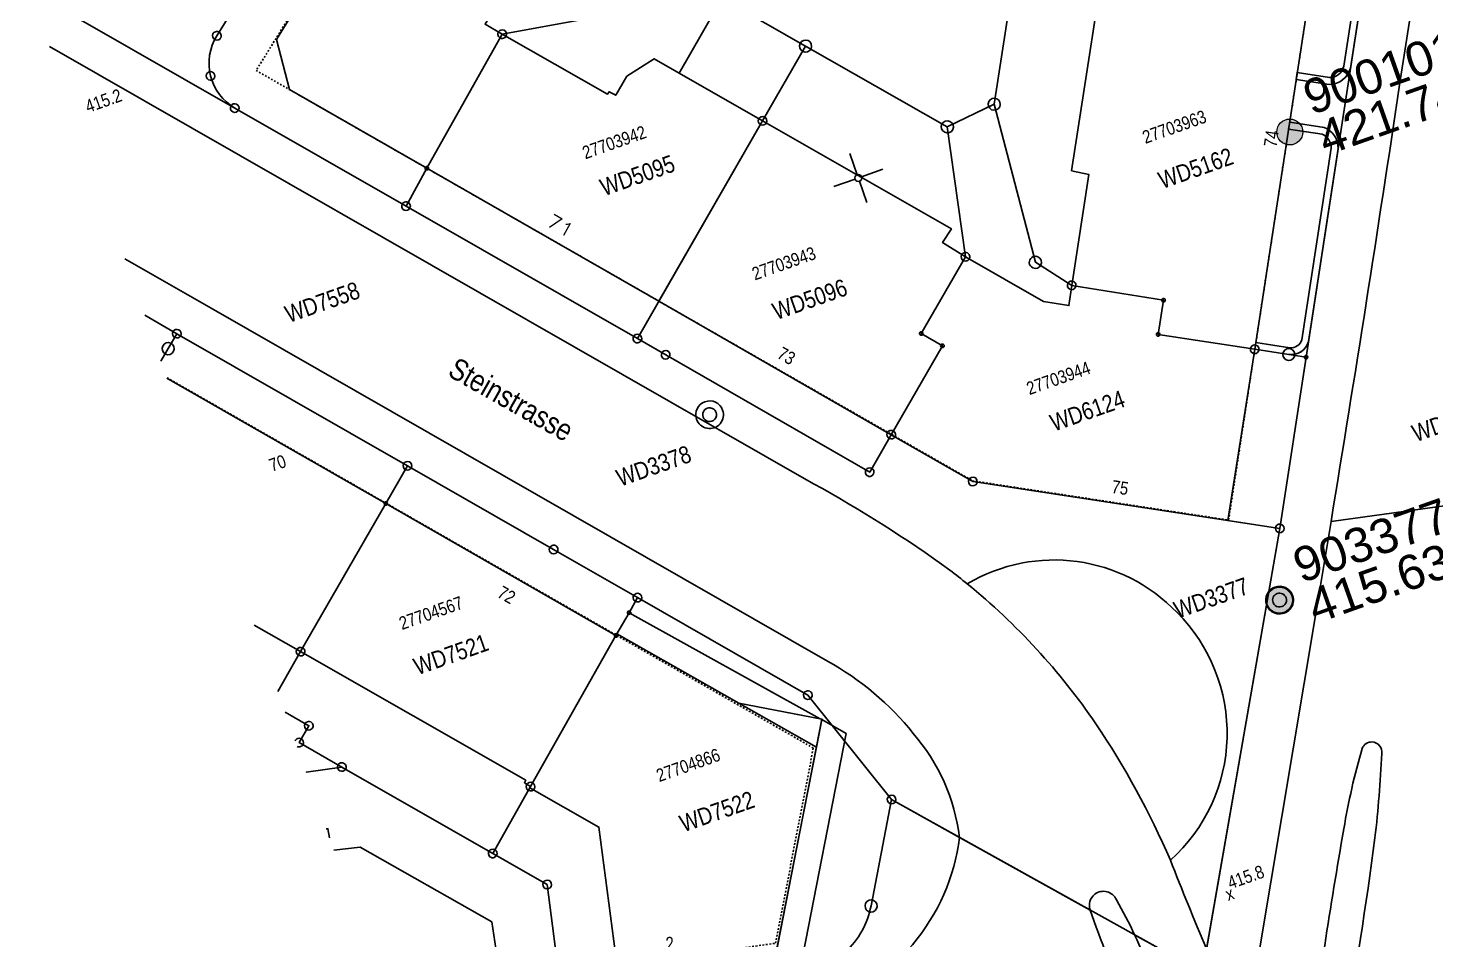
# Model space of a CAD drawing. Header units: metres. Extents: x 679883 to 680199, y 245373 to 245682.
# Drawn here: x 679898.9 to 679980.1, y 245498 to 245550.8 of the extents above; entities that cross this region are included whole.
import ezdxf
from ezdxf.enums import TextEntityAlignment as Align

# ---------------------------------------------------------------- set-up
doc = ezdxf.new("R2010")
doc.units = ezdxf.units.M
doc.linetypes.add('DASHDOT', pattern=[1, 0.5, -0.25, 0, -0.25])
for name, color, linetype in [('1 Projekt-EG', 7, 'Continuous'), ('2 Projekt-UG', 7, 'Continuous'), ('6 Referenzdaten', 7, 'Continuous'), ('7 Projekt-1.OG', 7, 'Continuous'), ('MASSE', 7, 'Continuous')]:
    doc.layers.add(name, color=color, linetype=linetype)
for name, color, linetype, lineweight in [('Fixpunkt', 5, 'Continuous', 0), ('Fixpunkt-Hoehe', 5, 'Continuous', 0), ('Fixpunkt-PNum', 5, 'Continuous', 0)]:
    doc.layers.add(name, color=color, linetype=linetype, lineweight=lineweight)
doc.styles.add('Arial Narrow', font='ARIALN.TTF')
doc.styles.add('simplex', font='simplex_.ttf')
doc.styles.get("Standard").update_dxf_attribs({"font": 'arial.ttf'})
doc.dimstyles.new('ELITE-DIM1', dxfattribs={"dimscale": 10, "dimtxt": 10, "dimasz": 0, "dimexe": 0.3, "dimexo": 56.829, "dimgap": 0.09, "dimtad": 1, "dimdec": 4, "dimdsep": 46, "dimtxsty": 'Arial Narrow', "dimtsz": 0.799999, "dimcen": 0, "dimclrd": 140, "dimclre": 140, "dimclrt": 140, "dimadec": 4, "dimazin": 2, "dimtfac": 1, "dimtdec": 4, "dimtmove": 0, "dimatfit": 3, "dimfxl": 1, "dimtolj": 1, "dimtzin": 0, "dimarcsym": 0})
doc.dimstyles.new('ELITE-DIM6', dxfattribs={"dimscale": 10, "dimtxt": 10, "dimasz": 0, "dimexe": 0.3, "dimexo": 51.83, "dimgap": 0.09, "dimtad": 1, "dimdec": 4, "dimdsep": 46, "dimtxsty": 'Arial Narrow', "dimtsz": 0.799999, "dimcen": 0, "dimclrd": 140, "dimclre": 140, "dimclrt": 140, "dimadec": 4, "dimazin": 2, "dimtfac": 1, "dimtdec": 4, "dimtmove": 0, "dimatfit": 3, "dimfxl": 1, "dimtolj": 1, "dimtzin": 0, "dimarcsym": 0})

# ---------------------------------------------------------------- blocks, each defined once
blk = doc.blocks.new('C990')
at = {"layer": 'Fixpunkt'}
h = blk.add_hatch(color=256, dxfattribs=at)
edge = h.paths.add_edge_path()
edge.add_arc((0, 0), 0.75, 0, 360)
blk.add_circle((0, 0), 0.75, dxfattribs=at)
blk = doc.blocks.new('B')
at = {"layer": '6 Referenzdaten', "color": 6, "linetype": 'Continuous'}
for points in [[(-5308.840244, -522.90208), (-6146.840244, 424.09792), (-6253.740244, 331.99792), (-5722.740244, -281.40208), (-5308.840244, -522.90208)], [(-5895.940244, -1842.70208), (-5194.740244, -654.60208), (-5301.740244, -530.90208), (-5384.840244, -671.70208), (-5973.440244, -1669.10208), (-6056.940244, -1810.50208), (-5895.940244, -1842.70208)]]:
    blk.add_lwpolyline(points, dxfattribs=at)
blk = doc.blocks.new('B-3')
at = {"layer": '6 Referenzdaten', "color": 4, "linetype": 'Continuous'}
for points in [[(-2880.140244, 1983.19792), (-2159.640244, 3325.59792), (-1841.340244, 3922.49792), (-2072.340244, 4052.39792), (-1824.840244, 4511.19792), (-1976.440244, 4727.19792), (-2312.140244, 5203.99792), (-3374.640244, 4349.19792), (-3459.240244, 4454.39792), (-4832.540244, 3271.79792), (-4470.040244, 2850.89792), (-3648.040244, 1897.29792), (-3722.640244, 1839.49792), (-3624.940244, 1717.79792), (-3285.940244, 1323.59792), (-3154.740244, 1251.89792), (-3100.740244, 1357.19792), (-2793.440244, 1930.09792), (-2880.140244, 1983.19792)], [(-4373.240244, 890.19792), (-5383.140244, 2067.09792), (-6392.740244, 3239.79792), (-6579.340244, 3073.09792), (-5572.740244, 1904.29792), (-5449.640244, 1760.99792), (-4562.940244, 727.49792), (-4373.240244, 890.19792)]]:
    blk.add_lwpolyline(points, dxfattribs=at)
blk.add_lwpolyline([(-812.940244, 2653.59792), (117.559756, 4388.79792, 0.138113), (153.259756, 4547.29792, 0.140528), (95.059756, 4702.49792), (-151.340244, 5052.19792, 0.41914), (-468.240244, 5064.79792), (-324.740244, 4855.69792, -0.265079), (-275.340244, 4304.89792), (-1077.040244, 2795.79792), (-2225.740244, 655.49792), (-2049.440244, 560.99792, 0.369529), (-1917.940244, 593.19792), (-812.940244, 2653.59792)], format="xyb", dxfattribs=at)
blk = doc.blocks.new('B-4')
at = {"layer": '6 Referenzdaten', "color": 4, "linetype": 'Continuous'}
blk.add_lwpolyline([(-8215.696148, 367.627169, -0.215344), (-8196.940244, 376.09792, -1), (-8196.940244, 326.09792, -0.215344), (-8215.696148, 334.56867)], format="xyb", dxfattribs=at)
blk = doc.blocks.new('B-5')
at = {"layer": '6 Referenzdaten', "color": 4, "attachment_point": 5, "style": 'Arial Narrow'}
for s, insert, char_height, width in [('WD5095', (-5257.340244, 2794.19792), 100, 464.1), ('WD7558', (-7221.240244, 2709.69792), 100, 464.1), ('WD5096', (-4556.440244, 1785.49792), 100, 464.1), ('WD5162', (-2198.040244, 1756.89792), 99.99995, 464.099768), ('WD6124', (-3256.840244, 641.59792), 100, 464.1), ('WD7521', (-7198.940244, 538.89792), 100, 464.1), ('WD8675', (-1302.540244, -113.60208), 100, 464.1), ('WD7522', (-6050.640244, -831.20208), 100, 464.1)]:
    blk.add_mtext(s, dxfattribs=dict(at, insert=insert, char_height=char_height, width=width))
blk = doc.blocks.new('B-6')
at = {"layer": '6 Referenzdaten', "color": 4, "insert": (-6378.894574, 1814.920718), "char_height": 124.99995, "width": 821.624671, "attachment_point": 5, "rotation": 311.040008, "style": 'Arial Narrow'}
blk.add_mtext('Steinstrasse', dxfattribs=at)
blk = doc.blocks.new('B-7')
at = {"layer": '6 Referenzdaten', "color": 4, "char_height": 100, "width": 464.1, "attachment_point": 7, "style": 'Arial Narrow'}
for s, insert in [('WD3378', (-5951.987303, 1126.614358)), ('WD3377', (-3165.187303, -668.985642))]:
    blk.add_mtext(s, dxfattribs=dict(at, insert=insert))
blk = doc.blocks.new('B-9')
at = {"layer": '6 Referenzdaten', "color": 4, "linetype": 'Continuous'}
for points in [[(3571.698086, 9759.471655), (3535.759756, 9689.29792), (3370.159756, 9378.89792), (2867.359756, 8438.79792), (2431.859756, 7627.59792), (1496.459756, 5885.29792, -0.260827), (1086.159756, 5620.49792), (117.559756, 4388.79792), (-812.940244, 2653.59792), (-1917.940244, 593.19792), (-1960.740244, 513.29792), (-2434.240244, -370.50208), (-3644.440244, -2523.50208, 0.000099)], [(-3351.840244, -2622.30208), (-2413.340244, -924.20208, 0.000879), (-2140.940244, -430.90208, 0.003724), (-924.540244, 1820.19792), (280.259756, 4053.19792, 0.114172)], [(280.259756, 4053.19792), (-924.540244, 1820.19792, -0.003724), (-2140.940244, -430.90208), (-940.340244, -677.90208, -0.018738)], [(-8215.696148, 5006.460093, 0.095567), (-8103.440244, 4971.59792, 0.195659), (-7887.340244, 5037.69792), (-6337.840244, 6281.59792), (-5073.040244, 7296.59792), (-4310.640244, 7907.39792), (-3157.640244, 8832.69792, 0.190751), (-3048.340244, 9024.19792, 0.191974), (-3099.440244, 9240.49792), (-2235.940244, 8011.69792, 0.207622), (-2439.740244, 8135.79792, 0.206093), (-2668.840244, 8073.59792), (-3585.540244, 7336.59792), (-4908.540244, 6272.79792), (-5731.240244, 5612.19792), (-7282.740244, 4367.19792, 0.203663), (-7394.840244, 4160.59792, 0.201476), (-7324.740244, 3938.59792), (-8215.696148, 4974.478764)], [(-8215.696148, 4632.505335), (-4891.840244, 772.29792, -0.031122), (-4314.740244, 37.99792, -0.009057), (-4245.940244, -70.80208, -0.34992), (-3157.140244, -632.00208, -0.431044), (-3671.140244, -1970.20208, 0.00814), (-3644.440244, -2523.50208), (-2434.240244, -370.50208), (-2701.840244, -227.30208), (-4018.340244, 477.19792), (-4373.240244, 890.19792), (-4562.940244, 727.49792), (-5449.640244, 1760.99792), (-5572.740244, 1904.29792), (-6579.340244, 3073.09792), (-7324.740244, 3938.59792), (-8215.696148, 4974.478764)], [(-8215.696148, 4632.505335), (-4891.840244, 772.29792, -0.031122), (-4314.740244, 37.99792, -0.009057), (-4245.940244, -70.80208, -0.072262), (-3814.840244, -1082.10208, -0.046287), (-3671.140244, -1970.20208, 0.00814), (-3644.440244, -2523.50208), (-3713.140244, -2645.60208), (-4010.040244, -2309.10208, 0.021117), (-4042.040244, -2082.30208, 0.485939), (-4149.140244, -2010.50208, 0.327277), (-4204.940244, -2088.20208), (-4777.240244, -1439.40208, 0.147896), (-4829.540244, -782.90208, 0.097544), (-5158.140244, -222.60208), (-7839.840244, 2891.89792), (-8215.696148, 3328.613166)], [(-8215.696148, 3328.613166), (-7839.840244, 2891.89792), (-5158.140244, -222.60208, -0.097544), (-4829.540244, -782.90208, -0.147896), (-4777.240244, -1439.40208), (-5075.040244, -1101.80208), (-5330.440244, -370.40208), (-6071.740244, 490.19792), (-6436.740244, 914.09792), (-7072.240244, 1653.09792), (-8075.840244, 2818.89792), (-8215.696148, 2981.471533)], [(-8215.696148, -1620.050645), (-6228.840244, -2022.50208, 0.094922), (-5676.740244, -2069.10208, 0.109146), (-5241.340244, -1934.20208, 0.146102), (-4777.240244, -1439.40208), (-5075.040244, -1101.80208), (-5392.440244, -1643.30208, -0.156494), (-5621.540244, -1845.50208, -0.155652), (-5924.140244, -1878.80208), (-7268.140244, -1604.80208), (-8215.696148, -1411.198544)], [(-8215.696148, -1620.050645), (-6228.840244, -2022.50208, 0.094922), (-5676.740244, -2069.10208, 0.109146), (-5241.340244, -1934.20208, 0.146102), (-4777.240244, -1439.40208), (-4204.940244, -2088.20208, 0.027359), (-4179.940244, -2651.10208, 0.022768), (-4156.440244, -2796.50208, 0.396839), (-4067.040244, -2851.40208, 0.3101), (-4005.140244, -2790.40208, 0.044256), (-4010.040244, -2309.10208), (-3713.140244, -2645.60208), (-4509.540244, -4042.30208), (-4606.540244, -2335.00208, 0.63113), (-4693.840244, -2291.20208, -0.206087), (-6007.440244, -2667.50208, -0.019894), (-6393.940244, -2599.00208), (-8215.696148, -2227.646127)], [(-3072.340244, -3279.10208, 0.012503), (-2511.840244, -2243.40208, 0.017201), (-2312.740244, -1796.40208, 0.438009), (-2342.040244, -1714.30208, 0.31262), (-2409.240244, -1730.10208, 0.029643), (-2664.040244, -2133.80208, 0.012741), (-3308.240244, -3342.20208, 0.02054), (-3452.340244, -3667.10208, 0.405369), (-3422.640244, -3737.40208, 0.385024), (-3348.640244, -3721.70208, 0.007395), (-3072.340244, -3279.10208)], [(-4005.140244, -2790.40208, 0.044256), (-4010.040244, -2309.10208, 0.021117), (-4042.040244, -2082.30208, 0.485939), (-4149.140244, -2010.50208, 0.327277), (-4204.940244, -2088.20208, 0.027359), (-4179.940244, -2651.10208, 0.022768), (-4156.440244, -2796.50208, 0.396839), (-4067.040244, -2851.40208, 0.3101), (-4005.140244, -2790.40208)]]:
    blk.add_lwpolyline(points, format="xyb", dxfattribs=at)
blk = doc.blocks.new('B-11')
at = {"layer": '6 Referenzdaten', "color": 6, "linetype": 'Continuous'}
blk.add_lwpolyline([(-3671.140244, -1970.20208, 0.431044), (-3157.140244, -632.00208, 0.34992), (-4245.940244, -70.80208, -0.072262), (-3814.840244, -1082.10208, -0.046287), (-3671.140244, -1970.20208)], format="xyb", dxfattribs=at)
blk = doc.blocks.new('B-12')
at = {"layer": '6 Referenzdaten', "color": 9, "linetype": 'Continuous'}
for points in [[(-5797.340244, 3913.79792), (-5722.940244, 3826.19792), (-5265.140244, 3295.59792), (-5250.640244, 3305.89792), (-5221.540244, 3274.19792), (-5124.240244, 3356.69792), (-4942.140244, 3399.09792), (-4832.540244, 3271.79792), (-3459.240244, 4454.39792)], [(-8215.696148, 2596.136493), (-7262.940244, 1489.39792), (-6262.340244, 324.49792), (-6253.740244, 331.99792), (-5722.740244, -281.40208), (-5300.040244, -528.00208), (-6062.540244, -1820.00208), (-6479.340244, -1567.80208), (-6894.540244, -1484.70208), (-6724.540244, -687.60208), (-7025.740244, -340.10208), (-7020.140244, -335.20208), (-7045.840244, -302.70208), (-7033.640244, -291.00208), (-8013.940244, 844.69792), (-8215.696148, 1079.081347)], [(-8215.696148, 544.78664), (-8111.940244, 424.29792), (-8196.940244, 351.09792), (-8011.840244, 135.79792), (-8215.696148, 177.023049), (-8011.840244, 135.79792), (-8196.940244, 351.09792), (-8111.940244, 424.29792), (-8215.696148, 544.78664)], [(-8215.696148, -172.368251), (-8206.140244, -174.40208), (-8215.696148, -226.854309)], [(-8215.696148, -302.014775), (-8066.540244, -336.20208), (-7492.740244, -998.40208), (-7558.840244, -1343.10208), (-8215.696148, -1208.26225)]]:
    blk.add_lwpolyline(points, dxfattribs=at)
for points in [[(-6965.040244, 4231.89792), (-5542.440244, 5380.09792), (-5668.140244, 5535.09792), (-5731.240244, 5612.19792), (-7282.740244, 4367.19792, 0.203663), (-7394.840244, 4160.59792, 0.201476), (-7324.740244, 3938.59792), (-6579.340244, 3073.09792), (-6392.740244, 3239.79792), (-6989.840244, 3934.69792), (-6965.040244, 4231.89792)], [(-8215.696148, 2981.471533), (-8075.840244, 2818.89792), (-7072.240244, 1653.09792), (-6436.740244, 914.09792), (-6071.740244, 490.19792), (-5330.440244, -370.40208), (-5075.040244, -1101.80208), (-5392.440244, -1643.30208, -0.156494), (-5621.540244, -1845.50208, -0.155652), (-5924.140244, -1878.80208), (-7268.140244, -1604.80208), (-8215.696148, -1411.198544)], [(-2434.240244, -370.50208), (-1960.740244, 513.29792), (-1917.940244, 593.19792, -0.369529), (-2049.440244, 560.99792), (-2225.740244, 655.49792), (-2701.840244, -227.30208), (-2434.240244, -370.50208)]]:
    blk.add_lwpolyline(points, format="xyb", dxfattribs=at)
blk = doc.blocks.new('B-14')
at = {"layer": '6 Referenzdaten', "color": 4, "style": 'simplex', "width": 1.117647}
blk.add_text('71', height=80, rotation=-48.959994, dxfattribs=at).set_placement((-5775.140244, 2667.79792), align=Align.MIDDLE_CENTER)
at = {"layer": '6 Referenzdaten', "color": 6, "attachment_point": 5, "style": 'Arial Narrow'}
for s, insert, char_height, width in [('27703942', (-5320.340244, 3019.49792), 75, 396.9), ('27703943', (-4628.740244, 2031.49792), 75, 396.9), ('27703963', (-2234.740244, 2023.89792), 74.99995, 396.899735), ('70', (-7776.340244, 1917.69792), 75, 99.225), ('27703944', (-3351.940244, 876.29792), 75, 396.9), ('27704567', (-7227.940244, 804.09792), 75, 396.9), ('27704866', (-6118.340244, -522.10208), 75, 396.9)]:
    blk.add_mtext(s, dxfattribs=dict(at, insert=insert, char_height=char_height, width=width))
for s, insert, char_height, width, rotation in [('74', (-1728.840244, 1773.29792), 74.99995, 99.224934, 62.01), ('73', (-4793.040244, 1522.09792), 74.99994, 99.224921, 311.040007), ('72', (-6780.540244, 757.29792), 74.99995, 99.224934, 311.040007), ('75', (-3226.840244, 159.59792), 74.99999, 99.224987, 332.010007), ('2', (-6561.440244, -1459.50208), 74.99999, 49.612493, 348.030007)]:
    blk.add_mtext(s, dxfattribs=dict(at, insert=insert, char_height=char_height, width=width, rotation=rotation))
blk = doc.blocks.new('B-17')
at = {"layer": '6 Referenzdaten', "color": 6, "linetype": 'Continuous'}
for points in [[(-1160.440244, 2005.69792), (-812.940244, 2653.59792), (-565.440244, 3115.19792, 0.356775), (-613.640244, 3260.99792), (-699.540244, 3306.69792), (-777.640244, 3159.79792), (-860.340244, 3203.69792), (-879.140244, 3168.39792), (-761.040244, 3105.69792), (-683.040244, 3252.59792), (-633.940244, 3226.49792, -0.414161), (-610.740244, 3113.89792), (-1193.540244, 2027.99792, -0.332739), (-1292.840244, 1993.59792), (-1459.540244, 2083.09792), (-1478.440244, 2047.89792), (-1308.540244, 1956.69792, 0.341557), (-1160.440244, 2005.69792)], [(-1917.740244, 593.39792), (-1383.240244, 1590.09792, 0.324743), (-1419.640244, 1732.39792), (-1596.740244, 1827.39792), (-1615.640244, 1792.19792), (-1442.740244, 1699.49792, -0.315869), (-1420.440244, 1604.89792), (-1950.340244, 616.59792, -0.367343), (-2030.540244, 596.29792), (-2206.840244, 690.79792), (-2225.740244, 655.49792), (-2049.440244, 560.99792, 0.370869), (-1917.740244, 593.39792)]]:
    blk.add_lwpolyline(points, format="xyb", dxfattribs=at)
blk = doc.blocks.new('B-23')
at = {"layer": '6 Referenzdaten', "color": 6, "linetype": 'Continuous'}
blk.add_lwpolyline([(-5384.840244, -671.70208), (-5722.740244, -281.40208)], dxfattribs=at)
blk = doc.blocks.new('B-24')
at = {"layer": '6 Referenzdaten', "color": 6, "linetype": 'Continuous'}
for points in [[(3571.698086, 9759.471655), (3535.759756, 9689.29792), (3370.159756, 9378.89792), (2867.359756, 8438.79792), (2431.859756, 7627.59792), (1496.459756, 5885.29792, -0.260827), (1086.159756, 5620.49792), (117.559756, 4388.79792), (-812.940244, 2653.59792), (-1960.740244, 513.29792), (-2434.240244, -370.50208), (-3713.140244, -2645.60208)], [(-8215.696148, 5006.460093, 0.095567), (-8103.440244, 4971.59792, 0.195659), (-7887.340244, 5037.69792), (-6337.840244, 6281.59792), (-5073.040244, 7296.59792), (-4310.640244, 7907.39792), (-3157.640244, 8832.69792, 0.190751), (-3048.340244, 9024.19792, 0.191974), (-3099.440244, 9240.49792), (-2235.940244, 8011.69792, 0.207622), (-2439.740244, 8135.79792, 0.206093), (-2668.840244, 8073.59792), (-3585.540244, 7336.59792), (-4908.540244, 6272.79792), (-5731.240244, 5612.19792), (-7282.740244, 4367.19792, 0.203663), (-7394.840244, 4160.59792, 0.202279), (-7324.740244, 3938.59792), (-8215.696148, 4974.478764)], [(-4566.740244, 4240.59792), (-4848.640244, 4581.59792), (-4876.240244, 4559.19792), (-5668.140244, 5535.09792), (-5731.240244, 5612.19792), (-7282.740244, 4367.19792, 0.203663), (-7394.840244, 4160.59792, 0.202279), (-7324.740244, 3938.59792), (-6579.340244, 3073.09792), (-6392.740244, 3239.79792), (-5722.940244, 3826.19792), (-5095.540244, 3726.09792), (-4783.040244, 3979.49792), (-4521.040244, 4191.19792), (-4566.740244, 4240.59792)], [(-5075.040244, -1101.80208), (-5330.440244, -370.40208), (-6071.740244, 490.19792), (-6146.840244, 424.09792), (-6262.340244, 324.49792), (-7020.140244, -335.20208), (-7354.940244, -627.00208), (-7118.040244, -901.60208), (-7247.540244, -1506.50208), (-7268.140244, -1604.80208), (-5924.140244, -1878.80208, 0.155652), (-5621.540244, -1845.50208, 0.156494), (-5392.440244, -1643.30208), (-5075.040244, -1101.80208)], [(-8215.696148, -1411.198544), (-7268.140244, -1604.80208), (-5924.140244, -1878.80208, 0.155652), (-5621.540244, -1845.50208, 0.156494), (-5392.440244, -1643.30208), (-5075.040244, -1101.80208), (-3713.140244, -2645.60208), (-4948.440244, -4812.10208), (-5328.940244, -3020.40208), (-6989.840244, -2681.90208), (-8215.696148, -2432.045601)]]:
    blk.add_lwpolyline(points, format="xyb", dxfattribs=at)
for points in [[(-2601.040244, 3563.29792), (-1976.440244, 4727.19792), (-2572.440244, 5573.79792), (-2936.440244, 5638.69792), (-3832.240244, 4917.99792), (-3788.440244, 4862.59792), (-4566.740244, 4240.59792), (-4521.040244, 4191.19792), (-4783.040244, 3979.49792), (-4090.640244, 3176.29792), (-3473.440244, 2461.99792), (-3173.940244, 2495.19792), (-2601.040244, 3563.29792)], [(-8215.696148, 2981.471533), (-8075.840244, 2818.89792), (-7072.240244, 1653.09792), (-6436.740244, 914.09792), (-6071.740244, 490.19792), (-5330.440244, -370.40208), (-5075.040244, -1101.80208), (-3713.140244, -2645.60208), (-2434.240244, -370.50208), (-4018.340244, 477.19792), (-4373.240244, 890.19792), (-4562.940244, 727.49792), (-5449.640244, 1760.99792), (-5572.740244, 1904.29792), (-6579.340244, 3073.09792), (-7324.740244, 3938.59792), (-8215.696148, 4974.478764)], [(-4470.040244, 2850.89792), (-4090.640244, 3176.29792), (-4783.040244, 3979.49792), (-5095.540244, 3726.09792), (-5722.940244, 3826.19792), (-6392.740244, 3239.79792), (-6579.340244, 3073.09792), (-5572.740244, 1904.29792), (-4470.040244, 2850.89792)], [(-1960.740244, 513.29792), (-812.940244, 2653.59792), (-900.640244, 2701.29792), (-1077.040244, 2795.79792), (-1557.740244, 3055.09792), (-1579.140244, 3013.79792), (-2159.640244, 3325.59792), (-2601.040244, 3563.29792), (-3173.940244, 2495.19792), (-3254.540244, 1552.99792), (-3100.740244, 1357.19792), (-2628.140244, 1098.89792), (-2723.640244, 922.49792), (-2225.740244, 655.49792), (-2049.440244, 560.99792), (-1960.740244, 513.29792)], [(-3624.940244, 1717.79792), (-3473.440244, 2461.99792), (-4090.640244, 3176.29792), (-4470.040244, 2850.89792), (-5572.740244, 1904.29792), (-5449.640244, 1760.99792), (-4562.940244, 727.49792), (-4373.240244, 890.19792), (-3922.740244, 1276.59792), (-4014.240244, 1384.29792), (-3624.940244, 1717.79792)], [(-8215.696148, 2698.98773), (-8151.940244, 2753.89792), (-8075.840244, 2818.89792), (-8215.696148, 2981.471533)], [(-8215.696148, 671.971094), (-8013.940244, 844.69792), (-7262.940244, 1489.39792), (-7072.240244, 1653.09792), (-8075.840244, 2818.89792), (-8151.940244, 2753.89792), (-8215.696148, 2698.98773)], [(-2723.640244, 922.49792), (-2628.140244, 1098.89792), (-3100.740244, 1357.19792), (-3254.540244, 1552.99792), (-3173.940244, 2495.19792), (-3473.440244, 2461.99792), (-3624.940244, 1717.79792), (-4014.240244, 1384.29792), (-3922.740244, 1276.59792), (-4373.240244, 890.19792), (-4018.340244, 477.19792), (-2434.240244, -370.50208), (-1960.740244, 513.29792), (-2049.440244, 560.99792), (-2225.740244, 655.49792), (-2723.640244, 922.49792)], [(-8215.696148, 544.78664), (-8111.940244, 424.29792), (-8196.940244, 351.09792), (-8011.840244, 135.79792), (-7354.940244, -627.00208), (-7020.140244, -335.20208), (-6262.340244, 324.49792), (-6146.840244, 424.09792), (-6071.740244, 490.19792), (-6436.740244, 914.09792), (-7072.240244, 1653.09792), (-7262.940244, 1489.39792), (-8013.940244, 844.69792), (-8215.696148, 671.971094)], [(-8215.696148, 177.023049), (-8011.840244, 135.79792), (-8196.940244, 351.09792), (-8111.940244, 424.29792), (-8215.696148, 544.78664)], [(-8215.696148, -1411.198544), (-7268.140244, -1604.80208), (-7247.540244, -1506.50208), (-7118.040244, -901.60208), (-7354.940244, -627.00208), (-8011.840244, 135.79792), (-8215.696148, 177.023049)]]:
    blk.add_lwpolyline(points, dxfattribs=at)
blk = doc.blocks.new('B-25')
at = {"layer": '6 Referenzdaten', "color": 3, "linetype": 'DASHDOT'}
for points in [[(-5402.640244, -669.80208), (-8215.696148, 2598.612027)], [(-5402.640244, -669.80208), (-8215.696148, 2598.612027)], [(-8215.696148, -1207.758379), (-5985.240244, -1662.70208), (-5402.640244, -669.80208)], [(-8215.696148, -1207.758379), (-5985.240244, -1662.70208), (-5402.640244, -669.80208)]]:
    blk.add_lwpolyline(points, dxfattribs=at)
blk = doc.blocks.new('B-28')
at = {"layer": '6 Referenzdaten', "color": 3, "insert": (-3434.449978, -2305.569154), "char_height": 75, "width": 44.8875, "attachment_point": 7, "style": 'Arial Narrow'}
blk.add_mtext('x', dxfattribs=at)
blk = doc.blocks.new('B-29')
at = {"layer": '6 Referenzdaten', "color": 3, "char_height": 75, "width": 223.65, "attachment_point": 7, "style": 'Arial Narrow'}
for s, insert in [('415.2', (-8133.962268, 4193.08389)), ('415.8', (-3399.799726, -2246.675496))]:
    blk.add_mtext(s, dxfattribs=dict(at, insert=insert))
blk = doc.blocks.new('LFP3ST-4')
at = {"layer": '6 Referenzdaten', "color": 6, "linetype": 'Continuous'}
for points in [[(-2653.840244, -761.50208, 1), (-2493.840244, -761.50208, 1), (-2653.840244, -761.50208)], [(-2613.840244, -761.50208, 1), (-2533.840244, -761.50208, 1), (-2613.840244, -761.50208)]]:
    blk.add_lwpolyline(points, format="xyb", dxfattribs=at)
blk = doc.blocks.new('LFP3ST-5')
at = {"layer": '6 Referenzdaten', "color": 6, "linetype": 'Continuous'}
for points in [[(-5405.640244, 1349.39792, 1), (-5245.640244, 1349.39792, 1), (-5405.640244, 1349.39792)], [(-5365.640244, 1349.39792, 1), (-5285.640244, 1349.39792, 1), (-5365.640244, 1349.39792)]]:
    blk.add_lwpolyline(points, format="xyb", dxfattribs=at)
blk = doc.blocks.new('91')
at = {"layer": '6 Referenzdaten', "color": 4, "linetype": 'Continuous'}
for points in [[(-3118.640244, -5543.00208, -0.082899), (-2936.940244, -4661.10208, -0.045561), (-2491.140244, -3721.80208), (-2173.440244, -3131.90208), (-1638.340244, -2140.90208), (-1309.740244, -1528.80208, 0.057731), (-983.840244, -817.00208, -0.007818), (-940.340244, -677.90208), (-2140.940244, -430.90208, -0.000879), (-2413.340244, -924.20208), (-3351.840244, -2622.30208, -0.763759), (-3640.040244, -2590.00208, -0.000099), (-3644.440244, -2523.50208), (-3713.140244, -2645.60208), (-4509.540244, -4042.30208), (-4488.840244, -4406.60208, -0.127832), (-4767.640244, -5889.90208), (-5048.740244, -6535.20208), (-5302.340244, -7113.70208), (-5529.340244, -7645.10208), (-5602.140244, -7815.60208), (-5082.840244, -9249.30208, -0.282046), (-4151.340244, -9076.80208, -0.225917), (-3604.440244, -9660.00208), (-2306.640244, -10061.20208), (-2558.440244, -8795.50208), (-2719.540244, -8045.40208), (-2805.640244, -7645.10208), (-2935.040244, -7042.90208), (-3065.140244, -6415.10208, -0.056536), (-3118.640244, -5543.00208)], [(-3308.240244, -3342.20208, -0.012741), (-2664.040244, -2133.80208, -0.029643), (-2409.240244, -1730.10208, -0.31262), (-2342.040244, -1714.30208, -0.438009), (-2312.740244, -1796.40208, -0.017201), (-2511.840244, -2243.40208, -0.012503), (-3072.340244, -3279.10208, -0.007395), (-3348.640244, -3721.70208, -0.385024), (-3422.640244, -3737.40208, -0.405369), (-3452.340244, -3667.10208, -0.02054), (-3308.240244, -3342.20208)], [(-4857.840244, -7645.10208, -0.022215), (-4514.640244, -6835.30208), (-4332.540244, -6422.30208, -0.362206), (-4209.940244, -6366.10208, -0.474643), (-4150.040244, -6515.20208), (-4504.440244, -7288.10208, -0.01226), (-4671.640244, -7645.10208, -0.016664), (-4922.340244, -8107.90208, -1), (-5012.540244, -8072.10208), (-4871.140244, -7680.20208, -0.003435), (-4857.840244, -7645.10208)], [(-3470.340244, -7645.10208, -0.037882), (-3550.240244, -7199.10208, -0.95146), (-3391.840244, -7164.20208, -0.058182), (-3265.040244, -7645.10208, -0.022099), (-3246.440244, -7835.10208, -0.870473), (-3401.240244, -7875.00208, -0.019511), (-3470.340244, -7645.10208)], [(-4531.240244, -8267.10208), (-4256.140244, -7645.10208), (-4064.240244, -7211.40208, -0.293405), (-4016.040244, -7177.00208, -0.38805), (-3969.640244, -7217.80208), (-3879.140244, -7645.10208), (-3711.240244, -8437.70208, -0.667787), (-3843.140244, -8557.90208, 0.113104), (-4438.040244, -8425.60208, -0.664878), (-4531.240244, -8267.10208)]]:
    blk.add_lwpolyline(points, format="xyb", dxfattribs=at)
blk = doc.blocks.new('GPUV-13')
at = {"layer": '6 Referenzdaten', "color": 4, "linetype": 'Continuous'}
blk.add_lwpolyline([(-1960.740244, 523.29792, 1), (-1960.740244, 503.29792, 1), (-1960.740244, 523.29792)], format="xyb", dxfattribs=at)
blk = doc.blocks.new('GPM-20')
at = {"layer": '6 Referenzdaten', "color": 6, "linetype": 'Continuous'}
blk.add_lwpolyline([(-2049.440244, 595.99792, 1), (-2049.440244, 525.99792, 1), (-2049.440244, 595.99792)], format="xyb", dxfattribs=at)
blk = doc.blocks.new('GPBOL-61')
at = {"layer": '6 Referenzdaten', "color": 6, "linetype": 'Continuous'}
blk.add_lwpolyline([(-3624.940244, 1742.79792, 1), (-3624.940244, 1692.79792, 1), (-3624.940244, 1742.79792)], format="xyb", dxfattribs=at)
blk = doc.blocks.new('GPBOL-62')
at = {"layer": '6 Referenzdaten', "color": 6, "linetype": 'Continuous'}
blk.add_lwpolyline([(-5449.640244, 1785.99792, 1), (-5449.640244, 1735.99792, 1), (-5449.640244, 1785.99792)], format="xyb", dxfattribs=at)
blk = doc.blocks.new('GPBOL-63')
at = {"layer": '6 Referenzdaten', "color": 6, "linetype": 'Continuous'}
blk.add_lwpolyline([(-5572.740244, 1929.29792, 1), (-5572.740244, 1879.29792, 1), (-5572.740244, 1929.29792)], format="xyb", dxfattribs=at)
blk = doc.blocks.new('GPM-22')
at = {"layer": '6 Referenzdaten', "color": 6, "linetype": 'Continuous'}
blk.add_lwpolyline([(-3473.440244, 2496.99792, 1), (-3473.440244, 2426.99792, 1), (-3473.440244, 2496.99792)], format="xyb", dxfattribs=at)
blk = doc.blocks.new('GPM-23')
at = {"layer": '6 Referenzdaten', "color": 6, "linetype": 'Continuous'}
blk.add_lwpolyline([(-3173.940244, 2530.19792, 1), (-3173.940244, 2460.19792, 1), (-3173.940244, 2530.19792)], format="xyb", dxfattribs=at)
blk = doc.blocks.new('GPBOL-64')
at = {"layer": '6 Referenzdaten', "color": 6, "linetype": 'Continuous'}
blk.add_lwpolyline([(-4470.040244, 2875.89792, 1), (-4470.040244, 2825.89792, 1), (-4470.040244, 2875.89792)], format="xyb", dxfattribs=at)
blk = doc.blocks.new('GPBOL-65')
at = {"layer": '6 Referenzdaten', "color": 6, "linetype": 'Continuous'}
blk.add_lwpolyline([(-6579.340244, 3098.09792, 1), (-6579.340244, 3048.09792, 1), (-6579.340244, 3098.09792)], format="xyb", dxfattribs=at)
blk = doc.blocks.new('GPM-24')
at = {"layer": '6 Referenzdaten', "color": 6, "linetype": 'Continuous'}
blk.add_lwpolyline([(-4090.640244, 3211.29792, 1), (-4090.640244, 3141.29792, 1), (-4090.640244, 3211.29792)], format="xyb", dxfattribs=at)
blk = doc.blocks.new('GPUV-15')
at = {"layer": '6 Referenzdaten', "color": 4, "linetype": 'Continuous'}
blk.add_lwpolyline([(-6392.740244, 3249.79792, 1), (-6392.740244, 3229.79792, 1), (-6392.740244, 3249.79792)], format="xyb", dxfattribs=at)
blk = doc.blocks.new('GPBOL-68')
at = {"layer": '6 Referenzdaten', "color": 6, "linetype": 'Continuous'}
blk.add_lwpolyline([(-5722.940244, 3851.19792, 1), (-5722.940244, 3801.19792, 1), (-5722.940244, 3851.19792)], format="xyb", dxfattribs=at)
blk = doc.blocks.new('GPM-28')
at = {"layer": '6 Referenzdaten', "color": 6, "linetype": 'Continuous'}
blk.add_lwpolyline([(-5392.440244, -1608.30208, 1), (-5392.440244, -1678.30208, 1), (-5392.440244, -1608.30208)], format="xyb", dxfattribs=at)
blk = doc.blocks.new('GPBOL-81')
at = {"layer": '6 Referenzdaten', "color": 6, "linetype": 'Continuous'}
blk.add_lwpolyline([(-5075.040244, -1076.80208, 1), (-5075.040244, -1126.80208, 1), (-5075.040244, -1076.80208)], format="xyb", dxfattribs=at)
blk = doc.blocks.new('GPBOL-82')
at = {"layer": '6 Referenzdaten', "color": 6, "linetype": 'Continuous'}
blk.add_lwpolyline([(-7118.040244, -876.60208, 1), (-7118.040244, -926.60208, 1), (-7118.040244, -876.60208)], format="xyb", dxfattribs=at)
blk = doc.blocks.new('GPBOL-83')
at = {"layer": '6 Referenzdaten', "color": 6, "linetype": 'Continuous'}
blk.add_lwpolyline([(-7354.940244, -602.00208, 1), (-7354.940244, -652.00208, 1), (-7354.940244, -602.00208)], format="xyb", dxfattribs=at)
blk = doc.blocks.new('GPBOL-84')
at = {"layer": '6 Referenzdaten', "color": 6, "linetype": 'Continuous'}
blk.add_lwpolyline([(-2434.240244, -345.50208, 1), (-2434.240244, -395.50208, 1), (-2434.240244, -345.50208)], format="xyb", dxfattribs=at)
blk = doc.blocks.new('GPBOL-85')
at = {"layer": '6 Referenzdaten', "color": 6, "linetype": 'Continuous'}
blk.add_lwpolyline([(-5330.440244, -345.40208, 1), (-5330.440244, -395.40208, 1), (-5330.440244, -345.40208)], format="xyb", dxfattribs=at)
blk = doc.blocks.new('GPBOL-86')
at = {"layer": '6 Referenzdaten', "color": 6, "linetype": 'Continuous'}
blk.add_lwpolyline([(-7020.140244, -310.20208, 1), (-7020.140244, -360.20208, 1), (-7020.140244, -310.20208)], format="xyb", dxfattribs=at)
blk = doc.blocks.new('GPBOL-87')
at = {"layer": '6 Referenzdaten', "color": 6, "linetype": 'Continuous'}
blk.add_lwpolyline([(-8011.840244, 160.79792, 1), (-8011.840244, 110.79792, 1), (-8011.840244, 160.79792)], format="xyb", dxfattribs=at)
blk = doc.blocks.new('GPUV-21')
at = {"layer": '6 Referenzdaten', "color": 4, "linetype": 'Continuous'}
blk.add_lwpolyline([(-6262.340244, 334.49792, 1), (-6262.340244, 314.49792, 1), (-6262.340244, 334.49792)], format="xyb", dxfattribs=at)
blk = doc.blocks.new('GPUV-22')
at = {"layer": '6 Referenzdaten', "color": 4, "linetype": 'Continuous'}
blk.add_lwpolyline([(-6146.840244, 434.09792, 1), (-6146.840244, 414.09792, 1), (-6146.840244, 434.09792)], format="xyb", dxfattribs=at)
blk = doc.blocks.new('GPBOL-88')
at = {"layer": '6 Referenzdaten', "color": 6, "linetype": 'Continuous'}
blk.add_lwpolyline([(-8111.940244, 449.29792, 1), (-8111.940244, 399.29792, 1), (-8111.940244, 449.29792)], format="xyb", dxfattribs=at)
blk = doc.blocks.new('GPBOL-89')
at = {"layer": '6 Referenzdaten', "color": 6, "linetype": 'Continuous'}
blk.add_lwpolyline([(-4018.340244, 502.19792, 1), (-4018.340244, 452.19792, 1), (-4018.340244, 502.19792)], format="xyb", dxfattribs=at)
blk = doc.blocks.new('GPBOL-90')
at = {"layer": '6 Referenzdaten', "color": 6, "linetype": 'Continuous'}
blk.add_lwpolyline([(-6071.740244, 515.19792, 1), (-6071.740244, 465.19792, 1), (-6071.740244, 515.19792)], format="xyb", dxfattribs=at)
blk = doc.blocks.new('GPBOL-91')
at = {"layer": '6 Referenzdaten', "color": 6, "linetype": 'Continuous'}
blk.add_lwpolyline([(-2225.740244, 680.49792, 1), (-2225.740244, 630.49792, 1), (-2225.740244, 680.49792)], format="xyb", dxfattribs=at)
blk = doc.blocks.new('GPBOL-92')
at = {"layer": '6 Referenzdaten', "color": 6, "linetype": 'Continuous'}
blk.add_lwpolyline([(-4562.940244, 752.49792, 1), (-4562.940244, 702.49792, 1), (-4562.940244, 752.49792)], format="xyb", dxfattribs=at)
blk = doc.blocks.new('GPBOL-93')
at = {"layer": '6 Referenzdaten', "color": 6, "linetype": 'Continuous'}
blk.add_lwpolyline([(-8013.940244, 869.69792, 1), (-8013.940244, 819.69792, 1), (-8013.940244, 869.69792)], format="xyb", dxfattribs=at)
blk = doc.blocks.new('GPBOL-94')
at = {"layer": '6 Referenzdaten', "color": 6, "linetype": 'Continuous'}
blk.add_lwpolyline([(-4373.240244, 915.19792, 1), (-4373.240244, 865.19792, 1), (-4373.240244, 915.19792)], format="xyb", dxfattribs=at)
blk = doc.blocks.new('GPBOL-95')
at = {"layer": '6 Referenzdaten', "color": 6, "linetype": 'Continuous'}
blk.add_lwpolyline([(-6436.740244, 939.09792, 1), (-6436.740244, 889.09792, 1), (-6436.740244, 939.09792)], format="xyb", dxfattribs=at)
blk = doc.blocks.new('GPUV-23')
at = {"layer": '6 Referenzdaten', "color": 4, "linetype": 'Continuous'}
blk.add_lwpolyline([(-2723.640244, 932.49792, 1), (-2723.640244, 912.49792, 1), (-2723.640244, 932.49792)], format="xyb", dxfattribs=at)
blk = doc.blocks.new('GPUV-24')
at = {"layer": '6 Referenzdaten', "color": 4, "linetype": 'Continuous'}
blk.add_lwpolyline([(-2628.140244, 1108.89792, 1), (-2628.140244, 1088.89792, 1), (-2628.140244, 1108.89792)], format="xyb", dxfattribs=at)
blk = doc.blocks.new('GPUV-25')
at = {"layer": '6 Referenzdaten', "color": 4, "linetype": 'Continuous'}
blk.add_lwpolyline([(-3922.740244, 1286.59792, 1), (-3922.740244, 1266.59792, 1), (-3922.740244, 1286.59792)], format="xyb", dxfattribs=at)
blk = doc.blocks.new('GPBOL-96')
at = {"layer": '6 Referenzdaten', "color": 6, "linetype": 'Continuous'}
blk.add_lwpolyline([(-3100.740244, 1382.19792, 1), (-3100.740244, 1332.19792, 1), (-3100.740244, 1382.19792)], format="xyb", dxfattribs=at)
blk = doc.blocks.new('GPUV-26')
at = {"layer": '6 Referenzdaten', "color": 4, "linetype": 'Continuous'}
blk.add_lwpolyline([(-4014.240244, 1394.29792, 1), (-4014.240244, 1374.29792, 1), (-4014.240244, 1394.29792)], format="xyb", dxfattribs=at)
blk = doc.blocks.new('GPUV-27')
at = {"layer": '6 Referenzdaten', "color": 4, "linetype": 'Continuous'}
blk.add_lwpolyline([(-7262.940244, 1499.39792, 1), (-7262.940244, 1479.39792, 1), (-7262.940244, 1499.39792)], format="xyb", dxfattribs=at)
blk = doc.blocks.new('GPM-30')
at = {"layer": '6 Referenzdaten', "color": 6, "linetype": 'Continuous'}
blk.add_lwpolyline([(-3254.540244, 1587.99792, 1), (-3254.540244, 1517.99792, 1), (-3254.540244, 1587.99792)], format="xyb", dxfattribs=at)
blk = doc.blocks.new('GPBOL-97')
at = {"layer": '6 Referenzdaten', "color": 6, "linetype": 'Continuous'}
blk.add_lwpolyline([(-7072.240244, 1678.09792, 1), (-7072.240244, 1628.09792, 1), (-7072.240244, 1678.09792)], format="xyb", dxfattribs=at)
blk = doc.blocks.new('GPM-39')
at = {"layer": '6 Referenzdaten', "color": 6, "linetype": 'Continuous'}
blk.add_lwpolyline([(-8151.940244, 2788.89792, 1), (-8151.940244, 2718.89792, 1), (-8151.940244, 2788.89792)], format="xyb", dxfattribs=at)
blk = doc.blocks.new('GPBOL-136')
at = {"layer": '6 Referenzdaten', "color": 6, "linetype": 'Continuous'}
blk.add_lwpolyline([(-8075.840244, 2843.89792, 1), (-8075.840244, 2793.89792, 1), (-8075.840244, 2843.89792)], format="xyb", dxfattribs=at)
blk = doc.blocks.new('GPBOL-138')
at = {"layer": '6 Referenzdaten', "color": 6, "linetype": 'Continuous'}
blk.add_lwpolyline([(-7394.840244, 4185.59792, 1), (-7394.840244, 4135.59792, 1), (-7394.840244, 4185.59792)], format="xyb", dxfattribs=at)
blk = doc.blocks.new('GPBOL-139')
at = {"layer": '6 Referenzdaten', "color": 6, "linetype": 'Continuous'}
blk.add_lwpolyline([(-7324.740244, 3963.59792, 1), (-7324.740244, 3913.59792, 1), (-7324.740244, 3963.59792)], format="xyb", dxfattribs=at)
blk = doc.blocks.new('GPBOL-140')
at = {"layer": '6 Referenzdaten', "color": 6, "linetype": 'Continuous'}
blk.add_lwpolyline([(-7282.740244, 4392.19792, 1), (-7282.740244, 4342.19792, 1), (-7282.740244, 4392.19792)], format="xyb", dxfattribs=at)
blk = doc.blocks.new('65')
at = {"layer": '6 Referenzdaten', "color": 3, "linetype": 'DASHDOT'}
blk.add_lwpolyline([(-7135.340244, 4102.59792), (-4019.440244, 482.19792)], dxfattribs=at)
blk.add_lwpolyline([(-7135.340244, 4102.59792), (-4019.440244, 482.19792)], dxfattribs=at)
blk = doc.blocks.new('147')
at = {"layer": '6 Referenzdaten', "color": 3, "linetype": 'DASHDOT'}
blk.add_lwpolyline([(-4019.440244, 482.19792), (-2697.340244, -226.20208), (-122.140244, 4577.39792)], dxfattribs=at)
blk.add_lwpolyline([(-4019.440244, 482.19792), (-2697.340244, -226.20208), (-122.140244, 4577.39792)], dxfattribs=at)
blk = doc.blocks.new('148')
at = {"layer": '6 Referenzdaten', "color": 3, "linetype": 'DASHDOT'}
blk.add_lwpolyline([(-122.140244, 4577.39792), (-2440.940244, 7868.79792), (-7135.340244, 4102.59792)], dxfattribs=at)
blk.add_lwpolyline([(-122.140244, 4577.39792), (-2440.940244, 7868.79792), (-7135.340244, 4102.59792)], dxfattribs=at)
blk = doc.blocks.new('NETZKR-4')
at = {"layer": '6 Referenzdaten', "color": 8, "linetype": 'Continuous'}
for points in [[(-4057.540244, 2374.89792), (-4057.540244, 2504.89792)], [(-4077.540244, 2354.89792), (-4207.540244, 2354.89792)], [(-4037.540244, 2354.89792), (-3907.540244, 2354.89792)], [(-4057.540244, 2334.89792), (-4057.540244, 2204.89792)]]:
    blk.add_lwpolyline(points, dxfattribs=at)
blk.add_circle((-4057.540244, 2354.89792), 20, dxfattribs=at)
blk = doc.blocks.new('B-35')
at = {"layer": '6 Referenzdaten', "color": 3, "linetype": 'Continuous'}
for points in [[(-5300.340244, 4136.09792), (-4815.440244, 4541.39792), (-4848.640244, 4581.59792), (-4876.240244, 4559.19792), (-5542.440244, 5380.09792), (-6965.040244, 4231.89792), (-6989.840244, 3934.69792), (-6392.740244, 3239.79792), (-5722.940244, 3826.19792), (-5797.340244, 3913.79792), (-5462.740244, 4191.69792), (-5431.440244, 4150.79792), (-5300.340244, 4136.09792)], [(-4470.040244, 2850.89792), (-4832.540244, 3271.79792), (-4942.140244, 3399.09792), (-5124.240244, 3356.69792), (-5221.540244, 3274.19792), (-5250.640244, 3305.89792), (-5265.140244, 3295.59792), (-5722.940244, 3826.19792), (-6392.740244, 3239.79792), (-5383.140244, 2067.09792), (-4470.040244, 2850.89792)], [(-2225.740244, 655.49792), (-2723.640244, 922.49792), (-2628.140244, 1098.89792), (-3100.740244, 1357.19792), (-3154.740244, 1251.89792), (-3285.940244, 1323.59792), (-3624.940244, 1717.79792), (-4014.240244, 1384.29792), (-3922.740244, 1276.59792), (-4373.240244, 890.19792), (-4018.340244, 477.19792), (-2701.840244, -227.30208), (-2225.740244, 655.49792), (-1077.040244, 2795.79792), (-1557.740244, 3055.09792), (-1579.140244, 3013.79792), (-2159.640244, 3325.59792), (-2880.140244, 1983.19792), (-2793.440244, 1930.09792), (-3100.740244, 1357.19792), (-2628.140244, 1098.89792), (-2723.640244, 922.49792), (-2225.740244, 655.49792)], [(-3722.640244, 1839.49792), (-3648.040244, 1897.29792), (-4470.040244, 2850.89792), (-5383.140244, 2067.09792), (-4373.240244, 890.19792), (-3922.740244, 1276.59792), (-4014.240244, 1384.29792), (-3624.940244, 1717.79792), (-3722.640244, 1839.49792)], [(-8215.696148, 1079.081347), (-8013.940244, 844.69792), (-7262.940244, 1489.39792), (-8215.696148, 2596.136493)], [(-6262.340244, 324.49792), (-7262.940244, 1489.39792), (-8013.940244, 844.69792), (-7033.640244, -291.00208), (-7045.840244, -302.70208), (-7020.140244, -335.20208), (-6262.340244, 324.49792)], [(-6062.540244, -1820.00208), (-5300.040244, -528.00208), (-5722.740244, -281.40208), (-6253.740244, 331.99792), (-6262.340244, 324.49792), (-7020.140244, -335.20208), (-7025.740244, -340.10208), (-6724.540244, -687.60208), (-6894.540244, -1484.70208), (-6479.340244, -1567.80208), (-6062.540244, -1820.00208)], [(-8215.696148, -226.854309), (-8206.140244, -174.40208), (-8215.696148, -172.368251)], [(-8215.696148, -1208.26225), (-7558.840244, -1343.10208), (-7492.740244, -998.40208), (-8066.540244, -336.20208), (-8215.696148, -302.014775)]]:
    blk.add_lwpolyline(points, dxfattribs=at)
blk = doc.blocks.new('B-66')
at = {"layer": '1 Projekt-EG', "color": 7, "linetype": 'Continuous'}
for points in [[(770.067972, 1585.270236), (1974.94617, 3832.701105), (2734.214933, 3425.646814), (2057.813726, 517.746457), (818.149601, 1182.263155), (770.067972, 1585.270236)], [(455.402876, 998.332858), (-520.779168, -822.49718), (1338.842078, -1819.466231), (1899.619653, -773.461054), (2016.056211, 338.693891), (1526.244957, 393.604484), (1529.485704, 422.502473), (455.402876, 998.332858)], [(1649.950437, -1986.255645), (1766.288799, -2048.62622), (1802.57902, -1701.566788), (1649.950437, -1986.255645)]]:
    blk.add_lwpolyline(points, dxfattribs=at)
blk = doc.blocks.new('B-68')
at = {"layer": '2 Projekt-UG', "color": 1, "linetype": 'Continuous'}
blk.add_lwpolyline([(2102.641137, -2214.198898), (2374.875472, -75.604923), (2540.181598, 890.794029), (2725.158561, 1821.633386), (2899.322657, 2593.306103), (2936.321428, 2757.252671), (3063.038478, 3223.263228), (1984.349464, 3801.563051), (154.37701, 388.158619), (145.563676, 392.883567), (-503.171718, -817.187253), (2102.641137, -2214.198898)], dxfattribs=at)
blk = doc.blocks.new('*D318')
at = {"layer": 'MASSE', "color": 140, "linetype": 'ByBlock', "transparency": 16777216}
for p, q in [((-1065.697515, -530.359027), (-89.523505, 1290.475319)), ((-92.167505, 1291.892803), (-45.45679, 1266.850531)), ((-87.832315, 1284.875113), (-91.214694, 1296.075524)), ((-1021.630795, -553.983809), (-1068.341516, -528.941542)), ((-1067.388705, -524.758821), (-1064.006326, -535.959232))]:
    blk.add_line(p, q, dxfattribs=at)
at = {"layer": 'MASSE', "color": 9, "linetype": 'ByBlock', "transparency": 16777216}
for p in [(455.402876, 998.332858), (-520.779168, -822.49718)]:
    blk.add_point(p, dxfattribs=at)
at = {"layer": 'MASSE', "color": 140, "transparency": 16777216, "insert": (-599.643866, 391.870497), "char_height": 100, "width": 298.2, "attachment_point": 8, "rotation": 61.803637, "style": 'Arial Narrow'}
blk.add_mtext('20.66', dxfattribs=at)
blk = doc.blocks.new('*D325')
at = {"layer": 'MASSE', "color": 140, "linetype": 'ByBlock', "transparency": 16777216}
for p, q in [((-1209.484805, -453.272425), (1286.241052, 4201.926828)), ((1283.597055, 4203.344317), (1430.020296, 4124.844481)), ((1287.932232, 4196.32662), (1284.549873, 4207.527036)), ((-1065.697515, -530.359078), (-1212.128803, -451.854936)), ((-1211.175985, -447.672217), (-1207.793625, -458.872634))]:
    blk.add_line(p, q, dxfattribs=at)
at = {"layer": 'MASSE', "color": 9, "linetype": 'ByBlock', "transparency": 16777216}
for p in [(1974.94617, 3832.701105), (-697.040244, -728.00208)]:
    blk.add_point(p, dxfattribs=at)
at = {"layer": 'MASSE', "color": 140, "transparency": 16777216, "insert": (16.344788, 1886.13959), "char_height": 100, "width": 298.2, "attachment_point": 8, "rotation": 61.803538, "style": 'Arial Narrow'}
blk.add_mtext('52.82', dxfattribs=at)
blk = doc.blocks.new('B-108')
at = {"layer": '7 Projekt-1.OG', "color": 3, "linetype": 'Continuous'}
blk.add_lwpolyline([(-520.771485, -822.502155), (1766.241555, -2048.714357), (2015.921535, 338.721992), (2734.214938, 3425.646811), (1974.910244, 3832.833829), (-520.81878, -822.590343)], dxfattribs=at)
blk = doc.blocks.new('A$C67BD5B28')
at = {"layer": '1 Projekt-EG'}
blk.add_blockref('B-66', (8215.69616, 14153.56272), dxfattribs=at)
at = {"layer": '2 Projekt-UG'}
blk.add_blockref('B-68', (8215.69616, 14153.56272), dxfattribs=at)
at = {"layer": '6 Referenzdaten'}
for name in ['B-4', 'B-9', 'B-12', 'B-24', 'B-25', 'B-35', 'B-14', 'B-17', 'B-3', 'B-11', 'B-7', 'B-5', 'B-28', 'B-29', 'B-23', '148', 'B-6', '147', 'GPBOL-140', 'GPBOL-138', '65', 'GPBOL-139', 'GPBOL-68', 'GPUV-15', 'GPM-24', 'GPBOL-65', 'GPBOL-136', 'GPBOL-64', 'GPM-39', 'NETZKR-4', 'GPM-22', 'GPM-23', 'GPBOL-63', 'GPBOL-62', 'GPBOL-97', 'GPBOL-61', 'GPM-30', 'GPUV-27', 'LFP3ST-5', 'GPUV-26', 'GPBOL-96', 'GPUV-25', 'GPUV-24', 'GPBOL-93', 'GPBOL-95', 'GPBOL-94', 'GPUV-23', 'GPBOL-92', 'GPBOL-91', 'GPM-20', 'GPBOL-90', 'GPBOL-89', 'GPUV-13', 'GPBOL-88', 'B', 'GPUV-22', 'GPUV-21', 'GPBOL-87', 'GPBOL-86', 'GPBOL-85', 'GPBOL-84', '91', 'GPBOL-83', 'LFP3ST-4', 'GPBOL-82', 'GPBOL-81', 'GPM-28']:
    blk.add_blockref(name, (8215.69616, 14153.56272), dxfattribs=at)
at = {"layer": '7 Projekt-1.OG'}
blk.add_blockref('B-108', (8215.69616, 14153.56272), dxfattribs=at)
at = {"layer": 'MASSE', "color": 140}
for base, p1, p2, angle, dimstyle, picture, middle, set_off in [((7006.2113548389, 13700.2902954323), (7518.6559158389, 13425.5606404323), (10190.6423298389, 17986.2638254323), 61.8035379999, 'ELITE-DIM6', '*D325', (8187.9743158389, 16063.3271274323), (8215.6961598389, 14153.5627204323)), ((7149.99864, 13623.20369), (7694.91699, 13331.06554), (8671.09904, 15151.89558), 61.803637, 'ELITE-DIM1', '*D318', (7571.98562, 14569.05796), (8215.69616, 14153.56272))]:
    dim = blk.add_linear_dim(base=base, p1=p1, p2=p2, angle=angle, dimstyle=dimstyle, dxfattribs=at)
    dim.commit()
    dim.dimension.update_dxf_attribs({"geometry": picture, "text_midpoint": middle, "dimtype": 128, "insert": set_off})

msp = doc.modelspace()

# ---------------------------------------------------------------- block references
at = {"xscale": 0.01, "yscale": 0.01, "zscale": 0.01, "rotation": 19.46499704376711}
msp.add_blockref('A$C67BD5B28', (679962.765, 245372.632), dxfattribs=at)
at = {"layer": 'Fixpunkt'}
ref = msp.add_blockref('C990', (679971.922, 245544.796, 421.74), dxfattribs=dict(at, rotation=19.46499704376711))
ref.add_attrib('PNum', '900101', (679973.17, 245545.767, 421.74), dxfattribs={"layer": 'Fixpunkt-PNum', "height": 2, "rotation": 19.465})
ref.add_attrib('Hoehe', '421.7400', (679974.003, 245543.41, 421.74), dxfattribs={"layer": 'Fixpunkt-Hoehe', "height": 2, "rotation": 19.465})
ref = msp.add_blockref('C990', (679971.329, 245517.693, 415.632), dxfattribs=dict(at, rotation=19.46499704376711))
ref.add_attrib('PNum', '903377', (679972.577, 245518.664, 415.632), dxfattribs={"layer": 'Fixpunkt-PNum', "height": 2, "rotation": 19.465})
ref.add_attrib('Hoehe', '415.6320', (679973.41, 245516.307, 415.632), dxfattribs={"layer": 'Fixpunkt-Hoehe', "height": 2, "rotation": 19.465})

doc.saveas('drawing.dxf')
